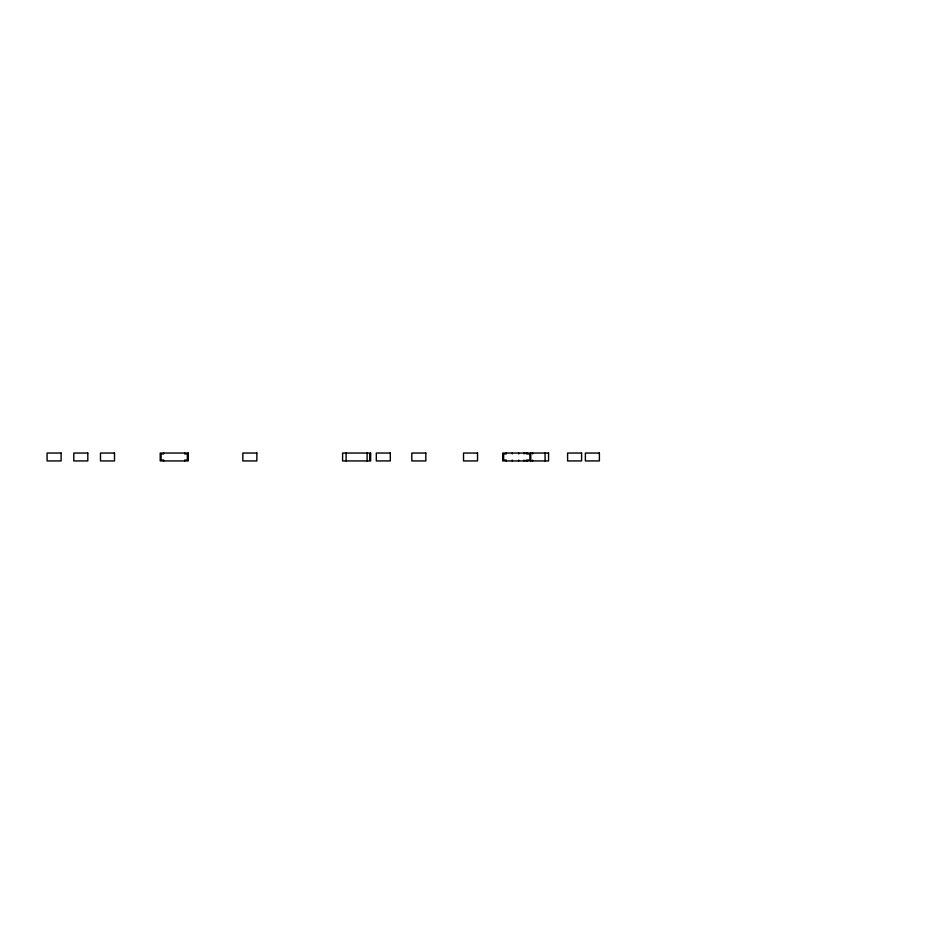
<?xml version="1.0" encoding="UTF-8"?>
<svg xmlns="http://www.w3.org/2000/svg" width="942" height="942" viewBox="0 0 942 942"><rect width="100%" height="100%" fill="white"/><g stroke="black" fill="none" stroke-linecap="round" stroke-linejoin="round"><path stroke-width="1.41" d="M545.065 453.043L545.065 460.932M532.666 453.043L532.666 453.926M532.666 460.049L532.666 460.932M530.782 453.043L530.782 460.932M527.273 453.043L527.273 453.926L529.899 453.926L529.899 460.049L527.273 460.049L527.273 460.932M526.237 453.043L526.237 453.926M526.237 460.049L526.237 460.932M524.046 453.043L524.046 453.926M524.046 460.049L524.046 460.932M518.653 453.043L518.653 453.926M518.653 460.049L518.653 460.932M512.224 453.043L512.224 453.926M512.224 460.049L512.224 460.932M506.254 453.043L506.254 453.926L503.629 453.926L503.629 460.049L506.254 460.049L506.254 460.932M369.747 453.926L369.747 460.049M367.121 453.043L367.121 460.932M346.103 453.043L346.103 460.932M184.726 453.043L184.726 453.926L187.352 453.926L187.352 460.049L184.726 460.049L184.726 460.932M163.708 453.043L163.708 453.926L161.082 453.926L161.082 460.049L163.708 460.049L163.708 460.932M61.112 453.043L47.1 453.043L47.1 460.932L61.112 460.932L61.112 453.043M87.806 453.043L73.794 453.043L73.794 460.932L87.806 460.932L87.806 453.043M114.5 453.043L100.488 453.043L100.488 460.932L114.5 460.932L114.5 453.043M188.235 453.043L160.211 453.043L160.211 460.932L188.235 460.932L188.235 453.043M256.848 453.043L242.836 453.043L242.836 460.932L256.848 460.932L256.848 453.043M370.63 453.043L342.605 453.043L342.605 460.932L370.63 460.932L370.63 453.043M390.306 453.043L376.305 453.043L376.305 460.932L390.306 460.932L390.306 453.043M425.831 453.043L411.819 453.043L411.819 460.932L425.831 460.932L425.831 453.043M477.535 453.043L463.523 453.043L463.523 460.932L477.535 460.932L477.535 453.043M548.574 453.043L502.757 453.043L502.757 460.932L548.574 460.932L548.574 453.043M581.603 453.043L567.59 453.043L567.59 460.932L581.603 460.932L581.603 453.043M599.395 453.043L585.382 453.043L585.382 460.932L599.395 460.932L599.395 453.043"/></g></svg>
